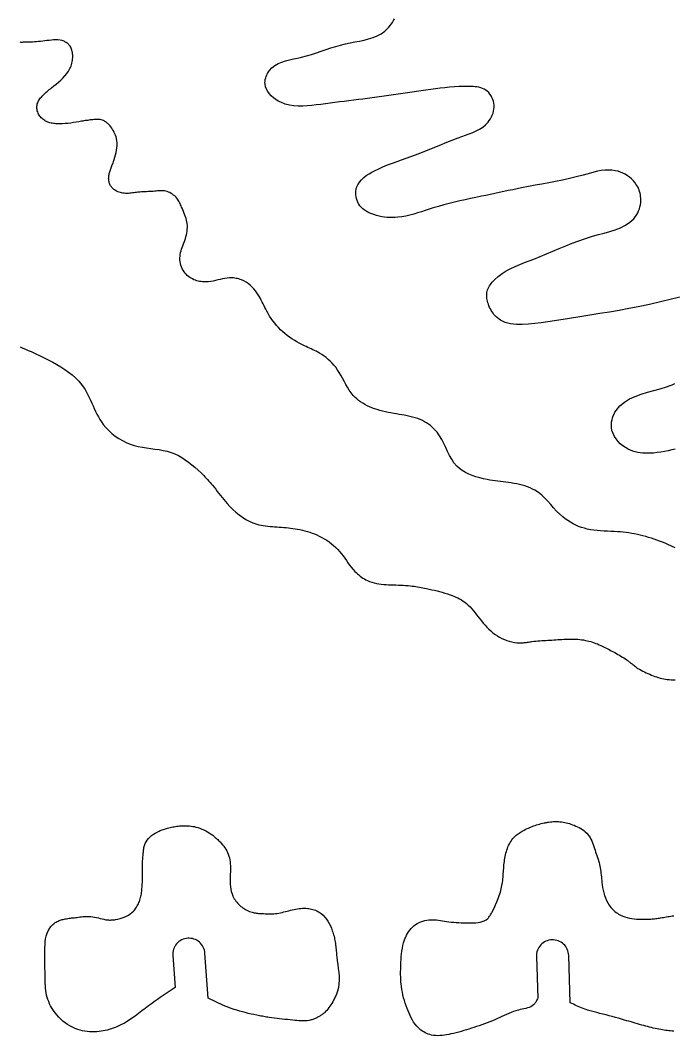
# Model space of a CAD drawing. Extents: x 0 to 940, y 0 to 559.
# Drawn here: x 697.2 to 818.5, y 3.2 to 191.8 of the extents above; entities that cross this region are included whole.
import ezdxf

# ---------------------------------------------------------------- set-up
doc = ezdxf.new("R2010")
doc.units = 0
doc.layers.add('CK_LEVEL_1', color=1, linetype='CONTINUOUS')

msp = doc.modelspace()

# ---------------------------------------------------------------- linework, layer by layer
at = {"layer": 'CK_LEVEL_1'}
for points in [[(820.23, 140.5), (818.14, 139.98), (816.06, 139.48), (814, 139.01), (811.94, 138.58), (810.18, 138.23), (808.4, 137.9), (806.61, 137.59), (804.8, 137.29), (802.96, 137), (801.08, 136.71), (799.15, 136.42), (797.16, 136.11), (795.12, 135.79), (793.94, 135.61), (792.75, 135.44), (791.57, 135.31), (790.41, 135.25), (789.3, 135.27), (788.24, 135.4), (787.25, 135.67), (786.35, 136.09), (785.56, 136.7), (785.35, 136.91), (785.15, 137.13), (784.97, 137.37), (784.79, 137.62), (784.63, 137.89), (784.48, 138.16), (784.34, 138.45), (784.21, 138.74), (784.1, 139.04), (784.01, 139.31), (783.94, 139.58), (783.88, 139.86), (783.83, 140.13), (783.8, 140.41), (783.79, 140.68), (783.8, 140.95), (783.83, 141.22), (783.89, 141.48), (783.97, 141.74), (784.07, 141.99), (784.19, 142.23), (784.33, 142.47), (784.49, 142.7), (784.65, 142.92), (784.83, 143.14), (785.02, 143.35), (785.22, 143.55), (785.91, 144.18), (786.66, 144.73), (787.44, 145.22), (788.25, 145.66), (789.09, 146.06), (789.95, 146.42), (790.81, 146.77), (791.68, 147.1), (792.54, 147.43), (793.74, 147.91), (794.92, 148.4), (796.1, 148.91), (797.28, 149.41), (798.46, 149.9), (799.66, 150.38), (800.9, 150.84), (802.16, 151.28), (803.47, 151.68), (804.53, 151.97), (805.59, 152.25), (806.65, 152.55), (807.67, 152.88), (808.65, 153.26), (809.56, 153.72), (810.38, 154.26), (811.09, 154.91), (811.66, 155.69), (811.85, 156.02), (812, 156.38), (812.14, 156.74), (812.25, 157.12), (812.33, 157.51), (812.39, 157.91), (812.42, 158.3), (812.41, 158.7), (812.38, 159.09), (812.34, 159.39), (812.27, 159.69), (812.19, 159.98), (812.09, 160.27), (811.97, 160.55), (811.83, 160.82), (811.68, 161.09), (811.52, 161.35), (811.34, 161.59), (811.03, 161.96), (810.69, 162.31), (810.32, 162.63), (809.92, 162.91), (809.51, 163.17), (809.08, 163.39), (808.63, 163.58), (808.18, 163.73), (807.72, 163.85), (807.06, 163.95), (806.39, 163.97), (805.73, 163.94), (805.06, 163.86), (804.39, 163.73), (803.72, 163.58), (803.04, 163.41), (802.37, 163.22), (801.7, 163.03), (800.42, 162.7), (799.14, 162.39), (797.87, 162.11), (796.6, 161.85), (795.33, 161.61), (794.06, 161.37), (792.8, 161.13), (791.54, 160.9), (790.27, 160.65), (789.44, 160.49), (788.62, 160.32), (787.79, 160.15), (786.96, 159.98), (786.13, 159.8), (785.3, 159.62), (784.47, 159.44), (783.64, 159.26), (782.81, 159.09), (781.8, 158.87), (780.8, 158.66), (779.8, 158.45), (778.8, 158.22), (777.8, 157.99), (776.8, 157.75), (775.81, 157.49), (774.82, 157.22), (773.83, 156.92), (773.11, 156.69), (772.39, 156.46), (771.68, 156.22), (770.96, 156), (770.24, 155.78), (769.51, 155.59), (768.78, 155.42), (768.05, 155.29), (767.32, 155.19), (766.82, 155.15), (766.32, 155.14), (765.81, 155.14), (765.31, 155.17), (764.81, 155.22), (764.31, 155.3), (763.81, 155.4), (763.31, 155.53), (762.82, 155.69), (762.45, 155.82), (762.09, 155.98), (761.74, 156.15), (761.4, 156.34), (761.07, 156.55), (760.77, 156.78), (760.5, 157.04), (760.25, 157.32), (760.03, 157.63), (760.03, 157.63), (760.03, 157.64), (760.02, 157.64), (760.02, 157.65), (760.02, 157.65), (760.01, 157.66), (760.01, 157.67), (760.01, 157.67), (760, 157.68), (760, 157.68), (759.84, 157.99), (759.71, 158.31), (759.61, 158.65), (759.53, 159), (759.49, 159.35), (759.48, 159.7), (759.5, 160.05), (759.55, 160.4), (759.64, 160.73), (759.85, 161.25), (760.15, 161.73), (760.52, 162.17), (760.95, 162.58), (761.43, 162.94), (761.95, 163.28), (762.49, 163.59), (763.06, 163.88), (763.63, 164.15), (764.52, 164.54), (765.4, 164.91), (766.28, 165.25), (767.14, 165.57), (768, 165.88), (768.86, 166.18), (769.7, 166.48), (770.55, 166.78), (771.39, 167.09), (772.16, 167.4), (772.93, 167.71), (773.71, 168.03), (774.49, 168.35), (775.28, 168.68), (776.07, 169.01), (776.87, 169.33), (777.68, 169.64), (778.5, 169.94), (779.19, 170.18), (779.87, 170.42), (780.55, 170.67), (781.22, 170.93), (781.86, 171.23), (782.47, 171.56), (783.05, 171.94), (783.58, 172.38), (784.05, 172.88), (784.28, 173.17), (784.49, 173.49), (784.67, 173.82), (784.83, 174.16), (784.97, 174.52), (785.07, 174.88), (785.13, 175.26), (785.17, 175.63), (785.16, 176.02), (785.11, 176.38), (785.03, 176.74), (784.92, 177.1), (784.77, 177.44), (784.6, 177.76), (784.39, 178.07), (784.16, 178.34), (783.91, 178.59), (783.63, 178.81), (783.33, 178.99), (783.02, 179.13), (782.68, 179.25), (782.34, 179.33), (781.99, 179.4), (781.63, 179.44), (781.26, 179.47), (780.89, 179.49), (780.52, 179.5), (779.6, 179.5), (778.69, 179.47), (777.79, 179.42), (776.9, 179.35), (776.01, 179.26), (775.14, 179.16), (774.26, 179.05), (773.39, 178.93), (772.51, 178.8), (771.22, 178.61), (769.93, 178.42), (768.63, 178.23), (767.33, 178.04), (766.03, 177.86), (764.73, 177.67), (763.42, 177.49), (762.12, 177.32), (760.82, 177.15), (759.96, 177.04), (759.09, 176.93), (758.22, 176.83), (757.35, 176.72), (756.48, 176.62), (755.61, 176.51), (754.74, 176.4), (753.86, 176.29), (752.98, 176.17), (752.14, 176.06), (751.31, 175.95), (750.47, 175.87), (749.63, 175.81), (748.8, 175.81), (747.97, 175.87), (747.15, 176), (746.34, 176.22), (745.54, 176.55), (745.07, 176.79), (744.62, 177.07), (744.19, 177.39), (743.79, 177.74), (743.43, 178.13), (743.13, 178.54), (742.89, 178.97), (742.72, 179.43), (742.63, 179.9), (742.62, 180.2), (742.64, 180.49), (742.68, 180.79), (742.76, 181.08), (742.86, 181.37), (742.97, 181.65), (743.11, 181.93), (743.27, 182.19), (743.45, 182.43), (743.92, 182.95), (744.48, 183.38), (745.09, 183.73), (745.75, 184.01), (746.44, 184.24), (747.17, 184.44), (747.91, 184.61), (748.65, 184.77), (749.39, 184.94), (750.34, 185.18), (751.27, 185.45), (752.18, 185.74), (753.07, 186.04), (753.96, 186.34), (754.85, 186.64), (755.75, 186.92), (756.66, 187.18), (757.6, 187.41), (758.45, 187.6), (759.31, 187.76), (760.17, 187.93), (761.03, 188.11), (761.87, 188.32), (762.68, 188.58), (763.46, 188.89), (764.18, 189.27), (764.85, 189.74), (765.13, 189.98), (765.38, 190.23), (765.63, 190.5), (765.86, 190.79), (766.08, 191.09), (766.28, 191.4), (766.47, 191.73), (766.65, 192.07)], [(818.82, 93.82), (818.12, 94.13), (817.42, 94.44), (816.92, 94.64), (816.42, 94.85), (815.91, 95.04), (815.4, 95.23), (814.89, 95.41), (814.38, 95.58), (813.86, 95.74), (813.34, 95.89), (812.82, 96.03), (812.3, 96.16), (811.78, 96.27), (811.26, 96.38), (810.74, 96.47), (810.21, 96.55), (809.68, 96.62), (809.16, 96.69), (808.62, 96.74), (808.09, 96.78), (807.46, 96.82), (806.84, 96.84), (806.21, 96.87), (805.58, 96.9), (804.95, 96.94), (804.33, 96.99), (803.71, 97.06), (803.09, 97.15), (802.48, 97.28), (801.94, 97.42), (801.4, 97.59), (800.87, 97.78), (800.35, 98.01), (799.84, 98.26), (799.34, 98.54), (798.86, 98.84), (798.39, 99.17), (797.95, 99.52), (797.35, 100.06), (796.77, 100.63), (796.22, 101.23), (795.68, 101.83), (795.14, 102.43), (794.58, 103), (794.01, 103.55), (793.4, 104.04), (792.75, 104.48), (792.31, 104.72), (791.85, 104.94), (791.37, 105.12), (790.88, 105.29), (790.38, 105.43), (789.87, 105.56), (789.36, 105.67), (788.84, 105.76), (788.33, 105.85), (787.83, 105.92), (787.34, 105.99), (786.85, 106.05), (786.36, 106.12), (785.86, 106.18), (785.37, 106.25), (784.88, 106.32), (784.38, 106.39), (783.88, 106.48), (783.18, 106.62), (782.49, 106.79), (781.8, 106.99), (781.12, 107.22), (780.47, 107.48), (779.85, 107.79), (779.26, 108.14), (778.72, 108.54), (778.23, 108.99), (777.72, 109.58), (777.29, 110.24), (776.9, 110.94), (776.54, 111.67), (776.19, 112.42), (775.84, 113.17), (775.46, 113.9), (775.05, 114.61), (774.58, 115.27), (774.29, 115.6), (773.99, 115.92), (773.67, 116.22), (773.33, 116.5), (772.98, 116.76), (772.61, 117), (772.23, 117.22), (771.85, 117.42), (771.45, 117.6), (770.98, 117.79), (770.51, 117.95), (770.03, 118.09), (769.54, 118.21), (769.05, 118.32), (768.56, 118.41), (768.06, 118.5), (767.56, 118.58), (767.06, 118.66), (766.54, 118.75), (766.02, 118.84), (765.5, 118.94), (764.98, 119.05), (764.47, 119.17), (763.96, 119.31), (763.45, 119.46), (762.95, 119.62), (762.45, 119.81), (762.02, 119.99), (761.59, 120.19), (761.18, 120.41), (760.77, 120.64), (760.38, 120.89), (760.01, 121.16), (759.65, 121.45), (759.31, 121.76), (758.99, 122.09), (758.6, 122.57), (758.24, 123.08), (757.92, 123.61), (757.61, 124.16), (757.31, 124.72), (757.01, 125.28), (756.71, 125.84), (756.39, 126.39), (756.05, 126.93), (755.75, 127.33), (755.43, 127.72), (755.1, 128.1), (754.74, 128.46), (754.37, 128.8), (753.99, 129.12), (753.59, 129.42), (753.18, 129.7), (752.75, 129.96), (752.45, 130.13), (752.14, 130.3), (751.83, 130.45), (751.52, 130.6), (751.2, 130.74), (750.88, 130.89), (750.56, 131.03), (750.25, 131.17), (749.93, 131.32), (749.45, 131.56), (748.98, 131.81), (748.51, 132.07), (748.05, 132.34), (747.6, 132.63), (747.16, 132.93), (746.73, 133.25), (746.32, 133.59), (745.91, 133.94), (745.52, 134.31), (745.14, 134.7), (744.78, 135.1), (744.43, 135.51), (744.1, 135.94), (743.79, 136.39), (743.49, 136.84), (743.21, 137.3), (742.94, 137.77), (742.77, 138.1), (742.6, 138.43), (742.44, 138.77), (742.27, 139.11), (742.11, 139.44), (741.94, 139.78), (741.76, 140.11), (741.58, 140.44), (741.38, 140.76), (741.11, 141.16), (740.83, 141.54), (740.52, 141.9), (740.2, 142.25), (739.85, 142.57), (739.48, 142.87), (739.1, 143.13), (738.69, 143.37), (738.27, 143.56), (738.03, 143.65), (737.79, 143.73), (737.54, 143.8), (737.29, 143.85), (737.04, 143.89), (736.78, 143.92), (736.53, 143.94), (736.28, 143.95), (736.02, 143.94), (735.58, 143.9), (735.15, 143.84), (734.71, 143.76), (734.28, 143.66), (733.85, 143.55), (733.41, 143.45), (732.98, 143.35), (732.54, 143.27), (732.1, 143.22), (731.83, 143.2), (731.56, 143.19), (731.29, 143.19), (731.02, 143.21), (730.75, 143.24), (730.48, 143.28), (730.22, 143.34), (729.96, 143.41), (729.7, 143.49), (729.43, 143.6), (729.16, 143.73), (728.91, 143.87), (728.66, 144.03), (728.42, 144.2), (728.2, 144.39), (727.99, 144.6), (727.79, 144.82), (727.61, 145.05), (727.43, 145.34), (727.26, 145.64), (727.13, 145.96), (727.01, 146.28), (726.93, 146.62), (726.86, 146.95), (726.83, 147.29), (726.82, 147.63), (726.84, 147.97), (726.88, 148.3), (726.95, 148.63), (727.03, 148.95), (727.14, 149.27), (727.25, 149.59), (727.37, 149.91), (727.49, 150.23), (727.62, 150.55), (727.73, 150.88), (727.85, 151.22), (727.95, 151.57), (728.03, 151.91), (728.11, 152.26), (728.16, 152.61), (728.2, 152.96), (728.21, 153.31), (728.21, 153.66), (728.18, 154.01), (728.13, 154.33), (728.06, 154.65), (727.97, 154.98), (727.86, 155.29), (727.75, 155.61), (727.63, 155.92), (727.5, 156.24), (727.36, 156.55), (727.23, 156.86), (727.14, 157.09), (727.04, 157.31), (726.95, 157.53), (726.85, 157.75), (726.74, 157.96), (726.63, 158.17), (726.51, 158.37), (726.38, 158.57), (726.23, 158.76), (726.06, 158.96), (725.86, 159.15), (725.65, 159.33), (725.43, 159.5), (725.2, 159.64), (724.96, 159.77), (724.72, 159.88), (724.46, 159.98), (724.2, 160.04), (723.95, 160.09), (723.7, 160.11), (723.44, 160.12), (723.18, 160.12), (722.92, 160.11), (722.66, 160.09), (722.4, 160.06), (722.14, 160.04), (721.88, 160.01), (721.56, 159.99), (721.24, 159.97), (720.92, 159.96), (720.61, 159.94), (720.29, 159.93), (719.98, 159.92), (719.66, 159.9), (719.35, 159.88), (719.03, 159.85), (718.78, 159.82), (718.52, 159.78), (718.27, 159.75), (718.02, 159.71), (717.76, 159.68), (717.5, 159.65), (717.25, 159.64), (716.99, 159.63), (716.73, 159.63), (716.49, 159.65), (716.24, 159.68), (716, 159.72), (715.76, 159.77), (715.52, 159.85), (715.3, 159.93), (715.07, 160.04), (714.86, 160.15), (714.66, 160.29), (714.55, 160.37), (714.45, 160.46), (714.36, 160.54), (714.26, 160.64), (714.18, 160.74), (714.1, 160.84), (714.02, 160.95), (713.95, 161.06), (713.89, 161.17), (713.82, 161.32), (713.76, 161.47), (713.71, 161.62), (713.66, 161.78), (713.63, 161.94), (713.61, 162.1), (713.6, 162.26), (713.59, 162.42), (713.6, 162.58), (713.61, 162.77), (713.63, 162.95), (713.67, 163.13), (713.7, 163.3), (713.75, 163.48), (713.8, 163.65), (713.86, 163.83), (713.92, 164), (713.98, 164.17), (714.05, 164.37), (714.12, 164.56), (714.2, 164.75), (714.27, 164.95), (714.34, 165.14), (714.42, 165.33), (714.49, 165.53), (714.56, 165.73), (714.63, 165.92), (714.76, 166.35), (714.89, 166.78), (714.99, 167.22), (715.07, 167.66), (715.13, 168.11), (715.16, 168.55), (715.16, 168.99), (715.12, 169.42), (715.04, 169.85), (714.96, 170.14), (714.87, 170.42), (714.76, 170.69), (714.63, 170.96), (714.49, 171.23), (714.33, 171.48), (714.15, 171.74), (713.97, 171.98), (713.78, 172.22), (713.66, 172.35), (713.55, 172.47), (713.43, 172.59), (713.31, 172.7), (713.18, 172.81), (713.05, 172.91), (712.91, 173), (712.77, 173.08), (712.63, 173.16), (712.43, 173.23), (712.22, 173.29), (712, 173.33), (711.78, 173.35), (711.56, 173.36), (711.33, 173.36), (711.11, 173.35), (710.88, 173.34), (710.65, 173.32), (710.41, 173.29), (710.17, 173.27), (709.93, 173.24), (709.7, 173.2), (709.47, 173.17), (709.24, 173.14), (709, 173.1), (708.77, 173.06), (708.54, 173.02), (708.04, 172.94), (707.55, 172.85), (707.04, 172.77), (706.54, 172.7), (706.04, 172.64), (705.53, 172.59), (705.02, 172.56), (704.51, 172.55), (704, 172.56), (703.78, 172.57), (703.56, 172.59), (703.33, 172.61), (703.12, 172.65), (702.9, 172.69), (702.68, 172.74), (702.47, 172.8), (702.27, 172.87), (702.07, 172.96), (701.89, 173.05), (701.71, 173.15), (701.54, 173.27), (701.38, 173.39), (701.22, 173.53), (701.07, 173.67), (700.94, 173.83), (700.81, 173.99), (700.69, 174.17), (700.58, 174.36), (700.49, 174.56), (700.41, 174.76), (700.34, 174.97), (700.29, 175.19), (700.26, 175.4), (700.25, 175.62), (700.26, 175.83), (700.29, 176.04), (700.34, 176.25), (700.41, 176.44), (700.49, 176.63), (700.59, 176.82), (700.71, 177), (700.83, 177.18), (700.96, 177.35), (701.1, 177.52), (701.25, 177.68), (701.43, 177.87), (701.61, 178.06), (701.8, 178.24), (701.99, 178.41), (702.18, 178.58), (702.37, 178.75), (702.57, 178.92), (702.77, 179.08), (702.98, 179.24), (703.41, 179.59), (703.85, 179.94), (704.28, 180.3), (704.7, 180.67), (705.11, 181.06), (705.48, 181.46), (705.83, 181.88), (706.14, 182.33), (706.4, 182.8), (706.51, 183.04), (706.6, 183.29), (706.68, 183.54), (706.76, 183.8), (706.81, 184.06), (706.86, 184.32), (706.89, 184.59), (706.91, 184.86), (706.91, 185.13), (706.91, 185.35), (706.89, 185.58), (706.87, 185.79), (706.83, 186.01), (706.78, 186.22), (706.71, 186.43), (706.63, 186.63), (706.54, 186.82), (706.42, 187), (706.33, 187.12), (706.22, 187.24), (706.11, 187.36), (705.99, 187.46), (705.86, 187.56), (705.73, 187.65), (705.59, 187.74), (705.45, 187.81), (705.31, 187.88), (704.94, 188.01), (704.56, 188.1), (704.16, 188.15), (703.76, 188.16), (703.36, 188.15), (702.95, 188.11), (702.54, 188.06), (702.13, 188.01), (701.72, 187.95), (701.34, 187.91), (700.95, 187.87), (700.57, 187.83), (700.2, 187.8), (699.82, 187.77), (699.44, 187.75), (699.07, 187.73), (698.69, 187.71), (698.32, 187.7), (698.12, 187.69), (697.93, 187.69), (697.73, 187.69), (697.54, 187.68), (697.34, 187.68), (697.14, 187.69)], [(697.15, 131.12), (697.66, 130.9), (698.16, 130.69), (698.67, 130.47), (699.18, 130.24), (699.7, 130.01), (700.21, 129.78), (700.72, 129.54), (701.22, 129.29), (701.73, 129.05), (702.24, 128.79), (702.74, 128.53), (703.24, 128.26), (703.99, 127.84), (704.72, 127.39), (705.44, 126.93), (706.14, 126.43), (706.8, 125.9), (707.44, 125.35), (708.03, 124.75), (708.57, 124.12), (709.05, 123.44), (709.2, 123.21), (709.35, 122.97), (709.49, 122.72), (709.62, 122.47), (709.75, 122.22), (709.87, 121.97), (709.99, 121.71), (710.11, 121.46), (710.23, 121.2), (710.46, 120.68), (710.69, 120.16), (710.93, 119.65), (711.17, 119.14), (711.42, 118.63), (711.68, 118.14), (711.96, 117.65), (712.26, 117.18), (712.58, 116.72), (713.07, 116.12), (713.61, 115.56), (714.19, 115.03), (714.81, 114.55), (715.47, 114.1), (716.15, 113.71), (716.86, 113.36), (717.59, 113.06), (718.34, 112.81), (719.1, 112.62), (719.87, 112.47), (720.64, 112.35), (721.41, 112.24), (722.18, 112.14), (722.95, 112.03), (723.71, 111.9), (724.45, 111.73), (725.18, 111.51), (725.87, 111.24), (726.54, 110.92), (727.19, 110.56), (727.82, 110.15), (728.44, 109.71), (729.04, 109.24), (729.62, 108.75), (730.19, 108.24), (730.74, 107.71), (730.99, 107.47), (731.24, 107.22), (731.48, 106.97), (731.72, 106.72), (731.96, 106.46), (732.2, 106.2), (732.43, 105.94), (732.65, 105.68), (732.88, 105.42), (733.18, 105.04), (733.48, 104.66), (733.77, 104.28), (734.07, 103.9), (734.36, 103.51), (734.66, 103.13), (734.97, 102.75), (735.28, 102.37), (735.6, 102), (736.11, 101.44), (736.65, 100.91), (737.22, 100.4), (737.81, 99.92), (738.42, 99.48), (739.06, 99.08), (739.71, 98.73), (740.39, 98.43), (741.09, 98.19), (741.49, 98.08), (741.9, 97.99), (742.31, 97.92), (742.73, 97.86), (743.14, 97.81), (743.56, 97.77), (743.99, 97.73), (744.41, 97.7), (744.83, 97.67), (745.26, 97.64), (745.69, 97.61), (746.11, 97.58), (746.54, 97.54), (746.96, 97.49), (747.39, 97.45), (747.81, 97.39), (748.23, 97.33), (748.65, 97.26), (749.12, 97.17), (749.57, 97.07), (750.03, 96.96), (750.49, 96.83), (750.94, 96.69), (751.38, 96.53), (751.82, 96.37), (752.26, 96.18), (752.69, 95.98), (753.16, 95.74), (753.63, 95.47), (754.08, 95.19), (754.52, 94.88), (754.95, 94.56), (755.36, 94.22), (755.75, 93.86), (756.13, 93.49), (756.48, 93.1), (756.81, 92.7), (757.13, 92.29), (757.43, 91.87), (757.73, 91.44), (758.03, 91.02), (758.34, 90.6), (758.65, 90.19), (758.98, 89.79), (759.33, 89.4), (759.55, 89.18), (759.79, 88.96), (760.03, 88.75), (760.28, 88.55), (760.54, 88.36), (760.8, 88.18), (761.08, 88.01), (761.35, 87.86), (761.64, 87.72), (762.05, 87.55), (762.47, 87.41), (762.9, 87.29), (763.33, 87.19), (763.78, 87.11), (764.22, 87.05), (764.67, 87), (765.12, 86.96), (765.57, 86.94), (766.03, 86.92), (766.48, 86.9), (766.94, 86.89), (767.39, 86.87), (767.84, 86.86), (768.29, 86.84), (768.74, 86.82), (769.19, 86.78), (769.64, 86.74), (769.97, 86.7), (770.3, 86.65), (770.63, 86.6), (770.96, 86.54), (771.29, 86.48), (771.62, 86.42), (771.94, 86.35), (772.27, 86.29), (772.6, 86.22), (773.09, 86.11), (773.59, 86.01), (774.08, 85.9), (774.57, 85.79), (775.06, 85.66), (775.55, 85.54), (776.03, 85.4), (776.52, 85.24), (777, 85.08), (777.36, 84.94), (777.72, 84.8), (778.07, 84.64), (778.42, 84.48), (778.76, 84.3), (779.09, 84.11), (779.41, 83.9), (779.73, 83.69), (780.02, 83.45), (780.38, 83.14), (780.71, 82.81), (781.03, 82.47), (781.34, 82.11), (781.64, 81.73), (781.93, 81.36), (782.22, 80.97), (782.52, 80.59), (782.82, 80.22), (783.14, 79.82), (783.48, 79.44), (783.83, 79.06), (784.19, 78.7), (784.56, 78.36), (784.95, 78.03), (785.35, 77.72), (785.77, 77.44), (786.2, 77.18), (786.63, 76.95), (787.07, 76.75), (787.52, 76.58), (787.98, 76.43), (788.45, 76.31), (788.93, 76.22), (789.4, 76.16), (789.88, 76.13), (790.36, 76.14), (790.56, 76.16), (790.77, 76.18), (790.97, 76.2), (791.18, 76.23), (791.38, 76.26), (791.58, 76.3), (791.79, 76.33), (791.99, 76.36), (792.19, 76.39), (792.56, 76.44), (792.93, 76.48), (793.3, 76.51), (793.67, 76.54), (794.04, 76.56), (794.41, 76.58), (794.78, 76.6), (795.15, 76.62), (795.52, 76.64), (795.89, 76.66), (796.27, 76.69), (796.64, 76.71), (797.01, 76.74), (797.38, 76.76), (797.76, 76.79), (798.13, 76.81), (798.51, 76.83), (798.88, 76.84), (799.24, 76.85), (799.61, 76.85), (799.98, 76.84), (800.34, 76.83), (800.71, 76.81), (801.07, 76.78), (801.43, 76.73), (801.79, 76.68), (802.15, 76.61), (802.47, 76.54), (802.79, 76.46), (803.11, 76.37), (803.42, 76.27), (803.73, 76.16), (804.04, 76.05), (804.35, 75.93), (804.66, 75.8), (804.96, 75.67), (805.23, 75.54), (805.49, 75.42), (805.76, 75.29), (806.02, 75.16), (806.28, 75.03), (806.54, 74.89), (806.8, 74.75), (807.06, 74.61), (807.32, 74.47), (807.6, 74.32), (807.89, 74.16), (808.17, 74), (808.45, 73.84), (808.73, 73.67), (809.01, 73.5), (809.28, 73.33), (809.55, 73.15), (809.82, 72.96), (809.9, 72.91), (809.97, 72.85), (810.05, 72.8), (810.13, 72.74), (810.21, 72.68), (810.28, 72.62), (810.36, 72.57), (810.44, 72.51), (810.51, 72.45), (810.66, 72.33), (810.81, 72.22), (810.96, 72.1), (811.11, 71.98), (811.26, 71.87), (811.41, 71.75), (811.55, 71.63), (811.7, 71.51), (811.85, 71.39), (812.16, 71.23), (812.47, 71.07), (812.79, 70.91), (813.1, 70.75), (813.42, 70.6), (813.74, 70.45), (814.06, 70.3), (814.38, 70.16), (814.71, 70.03), (815.03, 69.91), (815.35, 69.8), (815.67, 69.7), (816, 69.6), (816.33, 69.52), (816.66, 69.45), (816.99, 69.39), (817.33, 69.34), (817.66, 69.31), (818.04, 69.29), (818.43, 69.28), (818.81, 69.29)], [(818.82, 112.14), (818.15, 111.98), (817.49, 111.83), (816.82, 111.69), (816.15, 111.57), (815.47, 111.47), (814.79, 111.4), (814.11, 111.36), (813.65, 111.35), (813.2, 111.36), (812.74, 111.39), (812.28, 111.44), (811.83, 111.52), (811.38, 111.62), (810.94, 111.75), (810.5, 111.91), (810.07, 112.11), (809.56, 112.4), (809.07, 112.74), (808.61, 113.12), (808.19, 113.55), (807.82, 114.01), (807.5, 114.5), (807.25, 115.02), (807.06, 115.56), (806.96, 116.12), (806.94, 116.48), (806.95, 116.85), (806.99, 117.22), (807.07, 117.59), (807.17, 117.95), (807.3, 118.3), (807.45, 118.65), (807.62, 118.97), (807.81, 119.29), (808.51, 120.16), (809.36, 120.87), (810.32, 121.45), (811.37, 121.93), (812.49, 122.33), (813.66, 122.68), (814.84, 123.01), (816.01, 123.34), (817.16, 123.7), (817.69, 123.89), (818.22, 124.09), (818.73, 124.31)]]:
    msp.add_lwpolyline(points, dxfattribs=at)
msp.add_lwpolyline([(725.92, 12.15), (725.37, 11.78), (724.82, 11.41), (724.27, 11.03), (723.73, 10.66), (723.18, 10.28), (722.64, 9.9), (722.09, 9.51), (721.55, 9.12), (721.02, 8.73), (720.38, 8.25), (719.75, 7.77), (719.12, 7.29), (718.49, 6.82), (717.84, 6.37), (717.19, 5.94), (716.52, 5.53), (715.83, 5.16), (715.12, 4.83), (714.77, 4.69), (714.42, 4.55), (714.06, 4.43), (713.7, 4.32), (713.33, 4.22), (712.96, 4.13), (712.59, 4.06), (712.21, 4), (711.83, 3.95), (711.39, 3.91), (710.94, 3.89), (710.49, 3.88), (710.04, 3.9), (709.59, 3.94), (709.15, 4), (708.71, 4.09), (708.28, 4.19), (707.85, 4.32), (707.36, 4.51), (706.88, 4.73), (706.41, 4.98), (705.96, 5.26), (705.53, 5.56), (705.11, 5.89), (704.71, 6.25), (704.33, 6.63), (703.97, 7.02), (703.71, 7.35), (703.46, 7.68), (703.22, 8.03), (703, 8.38), (702.8, 8.75), (702.62, 9.12), (702.45, 9.5), (702.31, 9.88), (702.18, 10.27), (702.07, 10.7), (701.99, 11.12), (701.92, 11.56), (701.87, 11.99), (701.84, 12.43), (701.81, 12.87), (701.79, 13.31), (701.78, 13.75), (701.78, 14.19), (701.77, 14.65), (701.77, 15.12), (701.76, 15.58), (701.76, 16.05), (701.76, 16.51), (701.76, 16.98), (701.75, 17.45), (701.75, 17.92), (701.75, 18.4), (701.75, 18.96), (701.75, 19.51), (701.78, 20.07), (701.82, 20.62), (701.89, 21.17), (702, 21.69), (702.16, 22.2), (702.37, 22.68), (702.64, 23.14), (702.74, 23.29), (702.86, 23.43), (702.98, 23.57), (703.11, 23.7), (703.24, 23.83), (703.39, 23.95), (703.53, 24.06), (703.68, 24.17), (703.84, 24.27), (704.01, 24.37), (704.19, 24.46), (704.38, 24.54), (704.56, 24.61), (704.75, 24.67), (704.94, 24.73), (705.14, 24.78), (705.33, 24.83), (705.53, 24.87), (705.76, 24.91), (706, 24.95), (706.24, 24.98), (706.48, 25.01), (706.72, 25.04), (706.96, 25.07), (707.2, 25.09), (707.44, 25.12), (707.68, 25.15), (707.97, 25.18), (708.26, 25.22), (708.55, 25.25), (708.84, 25.29), (709.13, 25.31), (709.42, 25.33), (709.71, 25.34), (709.99, 25.33), (710.28, 25.32), (710.63, 25.27), (710.98, 25.21), (711.33, 25.13), (711.68, 25.04), (712.02, 24.95), (712.37, 24.86), (712.72, 24.79), (713.07, 24.72), (713.42, 24.68), (713.58, 24.67), (713.74, 24.66), (713.91, 24.66), (714.07, 24.67), (714.23, 24.67), (714.39, 24.69), (714.56, 24.7), (714.72, 24.72), (714.88, 24.75), (715.3, 24.83), (715.7, 24.93), (716.11, 25.05), (716.5, 25.2), (716.88, 25.37), (717.25, 25.57), (717.59, 25.8), (717.91, 26.05), (718.21, 26.33), (718.37, 26.51), (718.51, 26.69), (718.65, 26.88), (718.78, 27.07), (718.9, 27.27), (719.01, 27.48), (719.11, 27.69), (719.2, 27.91), (719.29, 28.12), (719.37, 28.36), (719.44, 28.59), (719.5, 28.83), (719.56, 29.07), (719.61, 29.3), (719.66, 29.55), (719.69, 29.79), (719.73, 30.03), (719.76, 30.27), (719.78, 30.53), (719.8, 30.79), (719.82, 31.05), (719.84, 31.31), (719.85, 31.57), (719.86, 31.83), (719.86, 32.08), (719.87, 32.34), (719.87, 32.6), (719.87, 32.86), (719.87, 33.12), (719.87, 33.38), (719.86, 33.64), (719.86, 33.9), (719.86, 34.16), (719.86, 34.42), (719.87, 34.68), (719.87, 34.94), (719.88, 35.18), (719.89, 35.42), (719.9, 35.66), (719.91, 35.9), (719.93, 36.14), (719.95, 36.38), (719.97, 36.62), (719.99, 36.87), (720.01, 37.11), (720.03, 37.31), (720.05, 37.51), (720.08, 37.71), (720.11, 37.9), (720.14, 38.1), (720.19, 38.29), (720.24, 38.48), (720.3, 38.67), (720.37, 38.85), (720.54, 39.19), (720.75, 39.51), (721, 39.81), (721.27, 40.09), (721.57, 40.35), (721.9, 40.58), (722.24, 40.8), (722.59, 41), (722.94, 41.18), (723.14, 41.26), (723.34, 41.35), (723.54, 41.42), (723.74, 41.49), (723.94, 41.56), (724.14, 41.62), (724.34, 41.68), (724.54, 41.73), (724.75, 41.79), (724.99, 41.84), (725.24, 41.9), (725.49, 41.95), (725.73, 41.99), (725.99, 42.04), (726.24, 42.07), (726.49, 42.1), (726.74, 42.13), (727, 42.15), (727.31, 42.17), (727.63, 42.18), (727.95, 42.18), (728.26, 42.16), (728.58, 42.14), (728.89, 42.11), (729.2, 42.06), (729.51, 42), (729.81, 41.93), (730.18, 41.83), (730.55, 41.7), (730.91, 41.56), (731.26, 41.4), (731.61, 41.23), (731.95, 41.04), (732.28, 40.83), (732.6, 40.62), (732.91, 40.39), (733.07, 40.27), (733.23, 40.14), (733.39, 40.01), (733.54, 39.88), (733.69, 39.74), (733.84, 39.6), (733.99, 39.46), (734.13, 39.32), (734.27, 39.17), (734.51, 38.91), (734.73, 38.64), (734.95, 38.37), (735.15, 38.08), (735.34, 37.79), (735.52, 37.49), (735.67, 37.18), (735.81, 36.87), (735.92, 36.55), (736.02, 36.2), (736.09, 35.84), (736.15, 35.47), (736.18, 35.1), (736.2, 34.72), (736.2, 34.34), (736.2, 33.96), (736.19, 33.58), (736.18, 33.19), (736.16, 32.71), (736.15, 32.24), (736.16, 31.76), (736.18, 31.3), (736.21, 30.83), (736.28, 30.38), (736.37, 29.93), (736.5, 29.5), (736.67, 29.08), (736.79, 28.84), (736.92, 28.61), (737.06, 28.39), (737.22, 28.17), (737.39, 27.96), (737.57, 27.75), (737.76, 27.56), (737.96, 27.37), (738.16, 27.2), (738.37, 27.03), (738.58, 26.88), (738.8, 26.74), (739.03, 26.61), (739.26, 26.48), (739.49, 26.37), (739.73, 26.27), (739.97, 26.19), (740.22, 26.11), (740.41, 26.06), (740.61, 26.02), (740.81, 25.98), (741.01, 25.95), (741.22, 25.93), (741.42, 25.9), (741.62, 25.89), (741.83, 25.87), (742.03, 25.86), (742.36, 25.84), (742.68, 25.82), (743, 25.81), (743.32, 25.8), (743.64, 25.81), (743.96, 25.81), (744.28, 25.83), (744.59, 25.86), (744.91, 25.9), (745.22, 25.95), (745.53, 26.01), (745.84, 26.07), (746.15, 26.15), (746.46, 26.22), (746.77, 26.3), (747.07, 26.38), (747.38, 26.46), (747.69, 26.54), (748.01, 26.61), (748.32, 26.67), (748.64, 26.73), (748.95, 26.78), (749.27, 26.81), (749.59, 26.83), (749.91, 26.84), (750.23, 26.84), (750.55, 26.81), (750.79, 26.78), (751.04, 26.74), (751.28, 26.69), (751.53, 26.62), (751.76, 26.55), (752, 26.46), (752.23, 26.36), (752.45, 26.25), (752.66, 26.13), (753.05, 25.86), (753.4, 25.55), (753.73, 25.2), (754.02, 24.83), (754.29, 24.43), (754.54, 24.01), (754.76, 23.57), (754.95, 23.12), (755.12, 22.67), (755.21, 22.41), (755.29, 22.15), (755.37, 21.89), (755.44, 21.63), (755.5, 21.37), (755.56, 21.11), (755.61, 20.84), (755.65, 20.58), (755.69, 20.32), (755.73, 20.04), (755.76, 19.76), (755.8, 19.49), (755.82, 19.21), (755.85, 18.93), (755.88, 18.65), (755.9, 18.37), (755.93, 18.09), (755.96, 17.81), (756.05, 17.09), (756.15, 16.37), (756.24, 15.65), (756.31, 14.93), (756.37, 14.22), (756.38, 13.51), (756.35, 12.81), (756.26, 12.12), (756.09, 11.45), (756.03, 11.26), (755.96, 11.06), (755.89, 10.87), (755.81, 10.68), (755.73, 10.5), (755.64, 10.31), (755.55, 10.12), (755.45, 9.94), (755.35, 9.75), (755.2, 9.47), (755.03, 9.18), (754.87, 8.91), (754.69, 8.64), (754.5, 8.38), (754.31, 8.12), (754.1, 7.88), (753.88, 7.65), (753.65, 7.43), (753.53, 7.34), (753.42, 7.24), (753.3, 7.16), (753.18, 7.07), (753.06, 6.99), (752.93, 6.9), (752.8, 6.82), (752.68, 6.75), (752.55, 6.67), (752.4, 6.59), (752.25, 6.52), (752.11, 6.44), (751.96, 6.37), (751.8, 6.3), (751.65, 6.24), (751.5, 6.18), (751.34, 6.13), (751.19, 6.09), (750.82, 6), (750.45, 5.95), (750.07, 5.92), (749.69, 5.91), (749.31, 5.92), (748.93, 5.94), (748.54, 5.97), (748.15, 6.01), (747.77, 6.05), (747.28, 6.11), (746.79, 6.16), (746.3, 6.21), (745.82, 6.26), (745.34, 6.31), (744.86, 6.36), (744.38, 6.42), (743.9, 6.48), (743.42, 6.55), (743.16, 6.59), (742.9, 6.64), (742.65, 6.68), (742.39, 6.72), (742.13, 6.77), (741.88, 6.82), (741.62, 6.87), (741.37, 6.92), (741.11, 6.97), (740.57, 7.08), (740.04, 7.2), (739.5, 7.32), (738.97, 7.45), (738.44, 7.59), (737.92, 7.73), (737.39, 7.89), (736.88, 8.05), (736.36, 8.23), (735.88, 8.42), (735.39, 8.61), (734.91, 8.81), (734.44, 9.02), (733.97, 9.24), (733.49, 9.46), (733.02, 9.68), (732.55, 9.91), (732.09, 10.14), (731.48, 18.49, 0.414214), (728.27, 21.27, 0.414214), (725.49, 18.06), (725.92, 12.15)], format="xyb", close=True, dxfattribs=at)
msp.add_lwpolyline([(818.56, 4.01), (818.25, 4.02), (817.94, 4.05), (817.64, 4.08), (817.34, 4.11), (817.03, 4.15), (816.73, 4.2), (816.43, 4.25), (816.14, 4.31), (815.78, 4.38), (815.43, 4.45), (815.08, 4.53), (814.73, 4.6), (814.38, 4.69), (814.03, 4.77), (813.68, 4.86), (813.33, 4.95), (812.98, 5.04), (812.58, 5.15), (812.18, 5.27), (811.79, 5.38), (811.39, 5.49), (810.99, 5.61), (810.6, 5.73), (810.2, 5.84), (809.81, 5.96), (809.41, 6.07), (808.84, 6.24), (808.27, 6.4), (807.69, 6.55), (807.12, 6.71), (806.54, 6.86), (805.97, 7.02), (805.39, 7.17), (804.81, 7.32), (804.24, 7.47), (803.99, 7.53), (803.74, 7.59), (803.49, 7.66), (803.25, 7.73), (803, 7.8), (802.76, 7.87), (802.51, 7.94), (802.27, 8.02), (802.03, 8.1), (801.72, 8.22), (801.41, 8.34), (801.11, 8.46), (800.81, 8.59), (800.5, 8.73), (800.2, 8.87), (799.91, 9.01), (799.61, 9.15), (799.31, 9.29), (799.02, 18.08, 0.414214), (795.92, 20.98, 0.414214), (793.02, 17.88), (793.27, 10.15), (793.27, 10.15), (793.2, 10), (793.12, 9.85), (793.05, 9.7), (792.97, 9.55), (792.89, 9.41), (792.8, 9.28), (792.71, 9.15), (792.61, 9.03), (792.51, 8.92), (792.26, 8.72), (791.99, 8.56), (791.7, 8.42), (791.38, 8.32), (791.05, 8.23), (790.71, 8.15), (790.36, 8.08), (790.02, 8.01), (789.67, 7.94), (789.21, 7.81), (788.76, 7.66), (788.31, 7.5), (787.88, 7.32), (787.46, 7.14), (787.04, 6.94), (786.63, 6.74), (786.21, 6.54), (785.79, 6.35), (785.32, 6.14), (784.85, 5.94), (784.37, 5.74), (783.88, 5.55), (783.4, 5.37), (782.91, 5.19), (782.42, 5.02), (781.92, 4.85), (781.43, 4.69), (780.96, 4.54), (780.49, 4.39), (780.03, 4.25), (779.55, 4.11), (779.08, 3.98), (778.61, 3.85), (778.13, 3.73), (777.64, 3.61), (777.16, 3.5), (776.76, 3.41), (776.35, 3.34), (775.95, 3.27), (775.54, 3.22), (775.14, 3.18), (774.73, 3.17), (774.33, 3.19), (773.93, 3.23), (773.54, 3.3), (773.24, 3.38), (772.95, 3.48), (772.66, 3.59), (772.38, 3.73), (772.11, 3.87), (771.85, 4.04), (771.59, 4.22), (771.35, 4.41), (771.12, 4.62), (770.8, 4.95), (770.5, 5.31), (770.23, 5.68), (769.99, 6.08), (769.76, 6.49), (769.56, 6.91), (769.37, 7.34), (769.19, 7.78), (769.02, 8.22), (768.84, 8.72), (768.67, 9.22), (768.52, 9.73), (768.37, 10.23), (768.25, 10.74), (768.13, 11.25), (768.04, 11.76), (767.96, 12.28), (767.89, 12.79), (767.87, 13.12), (767.84, 13.46), (767.83, 13.79), (767.82, 14.12), (767.81, 14.45), (767.81, 14.79), (767.81, 15.12), (767.82, 15.45), (767.82, 15.79), (767.84, 16.31), (767.86, 16.82), (767.88, 17.34), (767.92, 17.86), (767.97, 18.37), (768.04, 18.89), (768.13, 19.4), (768.23, 19.91), (768.37, 20.41), (768.48, 20.78), (768.61, 21.14), (768.75, 21.49), (768.91, 21.84), (769.09, 22.17), (769.29, 22.49), (769.51, 22.8), (769.75, 23.09), (770.01, 23.35), (770.29, 23.59), (770.59, 23.81), (770.9, 24.01), (771.23, 24.18), (771.58, 24.33), (771.93, 24.46), (772.29, 24.56), (772.66, 24.63), (773.02, 24.69), (773.39, 24.71), (773.76, 24.72), (774.13, 24.7), (774.5, 24.67), (774.87, 24.63), (775.23, 24.58), (775.6, 24.52), (775.96, 24.46), (776.32, 24.4), (776.77, 24.34), (777.23, 24.28), (777.68, 24.24), (778.13, 24.2), (778.59, 24.17), (779.05, 24.14), (779.52, 24.12), (779.99, 24.11), (780.48, 24.11), (780.91, 24.11), (781.34, 24.13), (781.77, 24.15), (782.19, 24.2), (782.59, 24.28), (782.98, 24.39), (783.35, 24.53), (783.68, 24.72), (783.98, 24.96), (784.1, 25.08), (784.22, 25.21), (784.33, 25.35), (784.43, 25.5), (784.53, 25.65), (784.62, 25.81), (784.71, 25.98), (784.8, 26.14), (784.88, 26.31), (785.17, 26.89), (785.44, 27.47), (785.69, 28.05), (785.93, 28.64), (786.14, 29.23), (786.33, 29.83), (786.49, 30.43), (786.63, 31.04), (786.73, 31.65), (786.77, 31.97), (786.81, 32.29), (786.84, 32.62), (786.86, 32.94), (786.88, 33.27), (786.9, 33.6), (786.92, 33.93), (786.95, 34.25), (786.97, 34.58), (787, 34.89), (787.03, 35.21), (787.07, 35.52), (787.11, 35.83), (787.16, 36.14), (787.22, 36.45), (787.28, 36.76), (787.36, 37.07), (787.45, 37.37), (787.54, 37.66), (787.64, 37.95), (787.75, 38.24), (787.87, 38.52), (788.01, 38.79), (788.16, 39.05), (788.31, 39.31), (788.49, 39.56), (788.67, 39.79), (788.96, 40.11), (789.28, 40.4), (789.62, 40.67), (789.98, 40.92), (790.35, 41.16), (790.74, 41.37), (791.14, 41.57), (791.54, 41.75), (791.95, 41.92), (792.23, 42.03), (792.51, 42.13), (792.78, 42.23), (793.06, 42.32), (793.34, 42.4), (793.62, 42.48), (793.9, 42.56), (794.18, 42.63), (794.47, 42.69), (794.54, 42.71), (794.61, 42.72), (794.68, 42.73), (794.75, 42.75), (794.82, 42.76), (794.89, 42.77), (794.97, 42.79), (795.04, 42.8), (795.11, 42.81), (795.36, 42.85), (795.62, 42.88), (795.87, 42.91), (796.13, 42.93), (796.38, 42.94), (796.64, 42.95), (796.9, 42.95), (797.15, 42.94), (797.4, 42.92), (797.7, 42.89), (797.99, 42.84), (798.29, 42.79), (798.58, 42.72), (798.87, 42.65), (799.16, 42.56), (799.44, 42.47), (799.73, 42.37), (800.01, 42.25), (800.34, 42.12), (800.66, 41.97), (800.97, 41.82), (801.28, 41.64), (801.57, 41.46), (801.85, 41.26), (802.11, 41.05), (802.36, 40.82), (802.58, 40.57), (802.79, 40.29), (802.98, 39.99), (803.14, 39.67), (803.29, 39.34), (803.43, 39.01), (803.56, 38.66), (803.68, 38.31), (803.79, 37.96), (803.91, 37.61), (804.02, 37.28), (804.14, 36.95), (804.25, 36.62), (804.36, 36.3), (804.47, 35.97), (804.57, 35.65), (804.67, 35.32), (804.76, 34.99), (804.83, 34.67), (804.89, 34.34), (804.94, 34.01), (804.99, 33.68), (805.02, 33.35), (805.06, 33.02), (805.09, 32.69), (805.12, 32.35), (805.15, 32.01), (805.18, 31.68), (805.25, 31.18), (805.32, 30.68), (805.42, 30.18), (805.54, 29.7), (805.68, 29.22), (805.84, 28.75), (806.03, 28.29), (806.26, 27.86), (806.52, 27.44), (806.68, 27.22), (806.85, 27), (807.03, 26.8), (807.22, 26.6), (807.41, 26.41), (807.62, 26.23), (807.84, 26.07), (808.06, 25.91), (808.29, 25.76), (808.67, 25.56), (809.06, 25.38), (809.47, 25.24), (809.88, 25.11), (810.31, 25.01), (810.74, 24.94), (811.18, 24.88), (811.61, 24.83), (812.05, 24.81), (812.27, 24.8), (812.49, 24.79), (812.72, 24.79), (812.94, 24.79), (813.16, 24.79), (813.38, 24.79), (813.6, 24.8), (813.82, 24.81), (814.04, 24.83), (814.27, 24.84), (814.5, 24.86), (814.73, 24.88), (814.95, 24.91), (815.18, 24.93), (815.41, 24.96), (815.63, 24.99), (815.86, 25.02), (816.08, 25.06), (816.35, 25.1), (816.62, 25.15), (816.89, 25.19), (817.16, 25.24), (817.43, 25.29), (817.71, 25.33), (817.98, 25.38), (818.26, 25.42), (818.54, 25.46)], format="xyb", dxfattribs=at)

doc.saveas('drawing.dxf')
